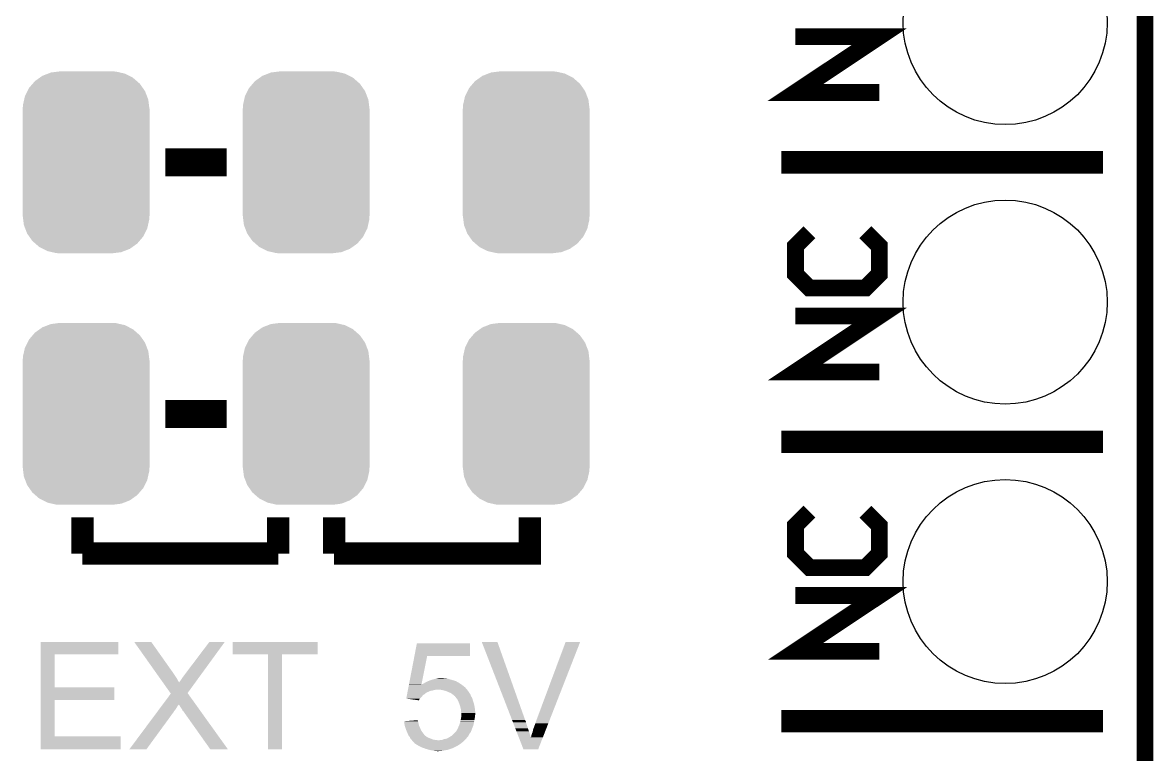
# Model space of a CAD drawing. Extents: x -0.05 to 0.95, y -0.15 to 2.1.
# Drawn here: x 0.5486 to 0.953, y 0.2382 to 0.5 of the extents above; entities that cross this region are included whole.
import ezdxf

# ---------------------------------------------------------------- set-up
doc = ezdxf.new("R2010")
doc.units = 0
doc.layers.get('0').update_dxf_attribs({"linetype": 'CONTINUOUS'})
for name, color, linetype in [('BOOST_CLICK_V100A_GKO', 5, 'CONTINUOUS'), ('BOOST_CLICK_V100A_GTO', 14, 'CONTINUOUS'), ('BOOST_CLICK_V100A_GTS', 12, 'CONTINUOUS')]:
    doc.layers.add(name, color=color, linetype=linetype)

# ---------------------------------------------------------------- blocks, each defined once
blk = doc.blocks.new('CUSTOM_75')
for points in [[(-0.01259, 0.03214), (-0.00989, 0.03248), (0.01215, 0.03214), (0.01065, 0.03248)], [(-0.00989, 0.03248), (-0.00935, 0.03255), (0.01065, 0.03248), (0.00935, 0.03255)], [(-0.01908, 0.02815), (-0.01829, 0.02907), (0.0192, 0.02815), (0.01814, 0.02907)], [(-0.01829, 0.02907), (-0.01657, 0.03029), (0.01814, 0.02907), (0.01674, 0.03029)], [(-0.01657, 0.03029), (-0.01563, 0.03096), (0.01674, 0.03029), (0.01541, 0.03096)], [(-0.01563, 0.03096), (-0.01356, 0.03176), (0.01541, 0.03096), (0.01383, 0.03176)], [(-0.01356, 0.03176), (-0.01259, 0.03214), (0.01383, 0.03176), (0.01215, 0.03214)], [(-0.02188, 0.02368), (-0.02097, 0.02548), (0.02177, 0.02368), (0.02108, 0.02548)], [(-0.02097, 0.02548), (-0.02041, 0.0266), (0.02108, 0.02548), (0.0203, 0.0266)], [(-0.02041, 0.0266), (-0.01908, 0.02815), (0.0203, 0.0266), (0.0192, 0.02815)], [(-0.02265, 0.0192), (-0.02259, 0.0205), (0.02265, 0.0192), (0.02249, 0.0205)], [(-0.02259, 0.0205), (-0.02215, 0.02244), (0.02249, 0.0205), (0.02225, 0.02244)], [(-0.02215, 0.02244), (-0.02188, 0.02368), (0.02225, 0.02244), (0.02177, 0.02368)], [(-0.0227, -0.0192), (-0.0227, 0.0192), (0.0227, -0.0192), (0.0227, 0.0192)], [(-0.02249, -0.0205), (-0.02265, -0.0192), (0.02259, -0.0205), (0.02265, -0.0192)], [(-0.02225, -0.02244), (-0.02249, -0.0205), (0.02215, -0.02244), (0.02259, -0.0205)], [(-0.02177, -0.02368), (-0.02225, -0.02244), (0.02188, -0.02368), (0.02215, -0.02244)], [(-0.02108, -0.02548), (-0.02177, -0.02368), (0.02097, -0.02548), (0.02188, -0.02368)], [(-0.0203, -0.0266), (-0.02108, -0.02548), (0.02041, -0.0266), (0.02097, -0.02548)], [(-0.0192, -0.02815), (-0.0203, -0.0266), (0.01908, -0.02815), (0.02041, -0.0266)], [(-0.01814, -0.02907), (-0.0192, -0.02815), (0.01829, -0.02907), (0.01908, -0.02815)], [(-0.01674, -0.03029), (-0.01814, -0.02907), (0.01657, -0.03029), (0.01829, -0.02907)], [(-0.01541, -0.03096), (-0.01674, -0.03029), (0.01563, -0.03096), (0.01657, -0.03029)], [(-0.01383, -0.03176), (-0.01541, -0.03096), (0.01356, -0.03176), (0.01563, -0.03096)], [(-0.01215, -0.03214), (-0.01383, -0.03176), (0.01259, -0.03214), (0.01356, -0.03176)], [(-0.01065, -0.03248), (-0.01215, -0.03214), (0.00989, -0.03248), (0.01259, -0.03214)], [(-0.00935, -0.03255), (-0.01065, -0.03248), (0.00935, -0.03255), (0.00989, -0.03248)]]:
    blk.add_solid(points)
blk = doc.blocks.new('ROUND_42')
blk.add_circle((0, 0), 0.0365)

msp = doc.modelspace()

# ---------------------------------------------------------------- linework, layer by layer
at = {"layer": 'BOOST_CLICK_V100A_GKO', "const_width": 0.006}
msp.add_lwpolyline([(0.95, -0.05), (0.95, 2.01)], dxfattribs=at)
at = {"layer": 'BOOST_CLICK_V100A_GTO'}
for points, const_width in [([(0.855, 0.475), (0.825, 0.475), (0.855, 0.495), (0.825, 0.495)], 0.006), ([(0.5996, 0.45), (0.6216, 0.45)], 0.01), ([(0.82, 0.45), (0.935, 0.45)], 0.008), ([(0.83, 0.425), (0.825, 0.42), (0.825, 0.41), (0.83, 0.405), (0.85, 0.405), (0.855, 0.41), (0.855, 0.42), (0.85, 0.425)], 0.006), ([(0.855, 0.375), (0.825, 0.375), (0.855, 0.395), (0.825, 0.395)], 0.006), ([(0.5996, 0.36), (0.6216, 0.36)], 0.01), ([(0.82, 0.35), (0.935, 0.35)], 0.008), ([(0.83, 0.325), (0.825, 0.32), (0.825, 0.31), (0.83, 0.305), (0.85, 0.305), (0.855, 0.31), (0.855, 0.32), (0.85, 0.325)], 0.006), ([(0.57, 0.31), (0.57, 0.323)], 0.008), ([(0.64, 0.31), (0.64, 0.323)], 0.008), ([(0.66, 0.31), (0.66, 0.323)], 0.008), ([(0.66, 0.31), (0.73, 0.31), (0.73, 0.323)], 0.008), ([(0.57, 0.31), (0.64, 0.31)], 0.008), ([(0.855, 0.275), (0.825, 0.275), (0.855, 0.295), (0.825, 0.295)], 0.006), ([(0.82, 0.25), (0.935, 0.25)], 0.008)]:
    msp.add_lwpolyline(points, dxfattribs=dict(at, const_width=const_width))
for points in [[(0.555, 0.2739), (0.555, 0.2784), (0.5828, 0.2739), (0.5828, 0.2784)], [(0.555, 0.2784), (0.555, 0.2784), (0.5828, 0.2784), (0.555, 0.2784)], [(0.59551, 0.2685), (0.5885, 0.2784), (0.6016, 0.2685), (0.5946, 0.2784)], [(0.5885, 0.2784), (0.5885, 0.2784), (0.5946, 0.2784), (0.5885, 0.2784)], [(0.6077, 0.2682), (0.6154, 0.2784), (0.61349, 0.2682), (0.6209, 0.2784)], [(0.6154, 0.2784), (0.6154, 0.2784), (0.6209, 0.2784), (0.6154, 0.2784)], [(0.6237, 0.2739), (0.6237, 0.2784), (0.6541, 0.2739), (0.6541, 0.2784)], [(0.6237, 0.2784), (0.6237, 0.2784), (0.6541, 0.2784), (0.6237, 0.2784)], [(0.68874, 0.2734), (0.6896, 0.2779), (0.7086, 0.2734), (0.7086, 0.2779)], [(0.6896, 0.2779), (0.6896, 0.2779), (0.7086, 0.2779), (0.6896, 0.2779)], [(0.72363, 0.2505), (0.7128, 0.2784), (0.7283, 0.2505), (0.7184, 0.2784)], [(0.7128, 0.2784), (0.7128, 0.2784), (0.7184, 0.2784), (0.7128, 0.2784)], [(0.7324, 0.2505), (0.7428, 0.2784), (0.7371, 0.2505), (0.748, 0.2784)], [(0.7428, 0.2784), (0.7428, 0.2784), (0.748, 0.2784), (0.7428, 0.2784)], [(0.555, 0.2621), (0.555, 0.2739), (0.5601, 0.2621), (0.5601, 0.2739)], [(0.555, 0.2739), (0.555, 0.2739), (0.5601, 0.2739), (0.5828, 0.2739)], [(0.6363, 0.24), (0.6363, 0.2739), (0.6414, 0.24), (0.6414, 0.2739)], [(0.6363, 0.2739), (0.6363, 0.2739), (0.6414, 0.2739), (0.6541, 0.2739)], [(0.68676, 0.2631), (0.68874, 0.2734), (0.69122, 0.2631), (0.6933, 0.2734)], [(0.68874, 0.2734), (0.68874, 0.2734), (0.6933, 0.2734), (0.7086, 0.2734)], [(0.59558, 0.2684), (0.59551, 0.2685), (0.6017, 0.2684), (0.6016, 0.2685)], [(0.59572, 0.2682), (0.59558, 0.2684), (0.6018, 0.2682), (0.6017, 0.2684)], [(0.59587, 0.268), (0.59572, 0.2682), (0.602, 0.268), (0.6018, 0.2682)], [(0.59622, 0.2675), (0.59587, 0.268), (0.6023, 0.2675), (0.602, 0.268)], [(0.59671, 0.2668), (0.59622, 0.2675), (0.6028, 0.2668), (0.6023, 0.2675)], [(0.6059, 0.2658), (0.6077, 0.2682), (0.61174, 0.2658), (0.61349, 0.2682)], [(0.59728, 0.266), (0.59671, 0.2668), (0.6033, 0.266), (0.6028, 0.2668)], [(0.59778, 0.2653), (0.59728, 0.266), (0.6038, 0.2653), (0.6033, 0.266)], [(0.59834, 0.2645), (0.59778, 0.2653), (0.6042, 0.2645), (0.6038, 0.2653)], [(0.59877, 0.2639), (0.59834, 0.2645), (0.6046, 0.2639), (0.6042, 0.2645)], [(0.60146, 0.2601), (0.59877, 0.2639), (0.6076, 0.2601), (0.61036, 0.2639)], [(0.6046, 0.2639), (0.6047, 0.264), (0.61036, 0.2639), (0.61044, 0.264)], [(0.6047, 0.264), (0.6048, 0.2642), (0.61044, 0.264), (0.61058, 0.2642)], [(0.6048, 0.2642), (0.6051, 0.2646), (0.61058, 0.2642), (0.61087, 0.2646)], [(0.6051, 0.2646), (0.6059, 0.2658), (0.61087, 0.2646), (0.61174, 0.2658)], [(0.68666, 0.2626), (0.68674, 0.263), (0.7063, 0.2626), (0.70574, 0.263)], [(0.68674, 0.263), (0.68676, 0.2631), (0.6912, 0.263), (0.6913, 0.2631)], [(0.6912, 0.263), (0.69122, 0.2631), (0.70574, 0.263), (0.7056, 0.2631)], [(0.6914, 0.2631), (0.6915, 0.2633), (0.7056, 0.2631), (0.70532, 0.2633)], [(0.6915, 0.2633), (0.6918, 0.2634), (0.70532, 0.2633), (0.70518, 0.2634)], [(0.6918, 0.2634), (0.6922, 0.2636), (0.70518, 0.2634), (0.7049, 0.2636)], [(0.6922, 0.2636), (0.6925, 0.2638), (0.7049, 0.2636), (0.70455, 0.2638)], [(0.6925, 0.2638), (0.6934, 0.2643), (0.70455, 0.2638), (0.70368, 0.2643)], [(0.6934, 0.2643), (0.69368, 0.2644), (0.70368, 0.2643), (0.7035, 0.2644)], [(0.69368, 0.2644), (0.6945, 0.2647), (0.7035, 0.2644), (0.70245, 0.2647)], [(0.6945, 0.2647), (0.69547, 0.265), (0.70245, 0.2647), (0.7014, 0.265)], [(0.69547, 0.265), (0.6958, 0.2651), (0.7014, 0.265), (0.7011, 0.2651)], [(0.6958, 0.2651), (0.69623, 0.2652), (0.7011, 0.2651), (0.7008, 0.2652)], [(0.69623, 0.2652), (0.6971, 0.2654), (0.7008, 0.2652), (0.6998, 0.2654)], [(0.6971, 0.2654), (0.6978, 0.2655), (0.6993, 0.2654), (0.699, 0.2655)], [(0.6978, 0.2655), (0.6978, 0.2655), (0.699, 0.2655), (0.6978, 0.2655)], [(0.555, 0.2576), (0.555, 0.2621), (0.5814, 0.2576), (0.5814, 0.2621)], [(0.555, 0.2621), (0.555, 0.2621), (0.5814, 0.2621), (0.5601, 0.2621)], [(0.5987, 0.256), (0.6016, 0.2599), (0.61054, 0.256), (0.60774, 0.2599)], [(0.6016, 0.2599), (0.60146, 0.2601), (0.60774, 0.2599), (0.6076, 0.2601)], [(0.6859, 0.2586), (0.68599, 0.2591), (0.6912, 0.2586), (0.6916, 0.2591)], [(0.68599, 0.2591), (0.68607, 0.2595), (0.6916, 0.2591), (0.692, 0.2595)], [(0.68607, 0.2595), (0.68613, 0.2598), (0.692, 0.2595), (0.6925, 0.2598)], [(0.68613, 0.2598), (0.68618, 0.2601), (0.6925, 0.2598), (0.6928, 0.2601)], [(0.68618, 0.2601), (0.6862, 0.2602), (0.6928, 0.2601), (0.693, 0.2602)], [(0.6862, 0.2602), (0.68622, 0.2603), (0.693, 0.2602), (0.6931, 0.2603)], [(0.68622, 0.2603), (0.68634, 0.2609), (0.6931, 0.2603), (0.6945, 0.2609)], [(0.68634, 0.2609), (0.68636, 0.261), (0.6945, 0.2609), (0.6952, 0.261)], [(0.68636, 0.261), (0.68639, 0.2612), (0.6952, 0.261), (0.6959, 0.2612)], [(0.68639, 0.2612), (0.68641, 0.2613), (0.6959, 0.2612), (0.6964, 0.2613)], [(0.68641, 0.2613), (0.68643, 0.2614), (0.70757, 0.2613), (0.7075, 0.2614)], [(0.68643, 0.2614), (0.68653, 0.2619), (0.7075, 0.2614), (0.707, 0.2619)], [(0.68653, 0.2619), (0.68655, 0.262), (0.707, 0.2619), (0.707, 0.262)], [(0.68655, 0.262), (0.68666, 0.2626), (0.707, 0.262), (0.7063, 0.2626)], [(0.6986, 0.2612), (0.6979, 0.2613), (0.70765, 0.2612), (0.70757, 0.2613)], [(0.6998, 0.2609), (0.6986, 0.2612), (0.70788, 0.2609), (0.70765, 0.2612)], [(0.70055, 0.2606), (0.6998, 0.2609), (0.7081, 0.2606), (0.70788, 0.2609)], [(0.7008, 0.2605), (0.70055, 0.2606), (0.70816, 0.2605), (0.7081, 0.2606)], [(0.7017, 0.2601), (0.7008, 0.2605), (0.7084, 0.2601), (0.70816, 0.2605)], [(0.7023, 0.2597), (0.7017, 0.2601), (0.70867, 0.2597), (0.7084, 0.2601)], [(0.70255, 0.2595), (0.7023, 0.2597), (0.7088, 0.2595), (0.70867, 0.2597)], [(0.7028, 0.2593), (0.70255, 0.2595), (0.70887, 0.2593), (0.7088, 0.2595)], [(0.7031, 0.259), (0.7028, 0.2593), (0.70897, 0.259), (0.70887, 0.2593)], [(0.7032, 0.2589), (0.7032, 0.259), (0.709, 0.2589), (0.70897, 0.259)], [(0.70373, 0.2583), (0.7032, 0.2589), (0.7094, 0.2583), (0.709, 0.2589)], [(0.555, 0.2446), (0.555, 0.2576), (0.5601, 0.2446), (0.5601, 0.2576)], [(0.555, 0.2576), (0.555, 0.2576), (0.5601, 0.2576), (0.5814, 0.2576)], [(0.59721, 0.254), (0.59788, 0.2549), (0.6031, 0.254), (0.6037, 0.2549)], [(0.59788, 0.2549), (0.59825, 0.2554), (0.6037, 0.2549), (0.604, 0.2554)], [(0.59825, 0.2554), (0.59848, 0.2557), (0.604, 0.2554), (0.6042, 0.2557)], [(0.59848, 0.2557), (0.5987, 0.256), (0.6042, 0.2557), (0.6045, 0.256)], [(0.6055, 0.2544), (0.6045, 0.256), (0.61168, 0.2544), (0.61054, 0.256)], [(0.6858, 0.2581), (0.6859, 0.2586), (0.6907, 0.2581), (0.6912, 0.2586)], [(0.6903, 0.2575), (0.68581, 0.2581), (0.6903, 0.2575), (0.6907, 0.2581)], [(0.704, 0.258), (0.70373, 0.2583), (0.70948, 0.258), (0.7094, 0.2583)], [(0.70425, 0.2575), (0.704, 0.258), (0.7096, 0.2575), (0.70948, 0.258)], [(0.7045, 0.257), (0.70425, 0.2575), (0.70979, 0.257), (0.7096, 0.2575)], [(0.70461, 0.2567), (0.7045, 0.257), (0.7099, 0.2567), (0.70979, 0.257)], [(0.7049, 0.2559), (0.70461, 0.2567), (0.7101, 0.2559), (0.7099, 0.2567)], [(0.7052, 0.2549), (0.7049, 0.2559), (0.7103, 0.2549), (0.7101, 0.2559)], [(0.7054, 0.254), (0.7052, 0.2549), (0.7104, 0.254), (0.7103, 0.2549)], [(0.5868, 0.24), (0.59669, 0.2533), (0.5929, 0.24), (0.6026, 0.2533)], [(0.59669, 0.2533), (0.59699, 0.2537), (0.6026, 0.2533), (0.6028, 0.2537)], [(0.59699, 0.2537), (0.59721, 0.254), (0.6028, 0.2537), (0.6031, 0.254)], [(0.6057, 0.2541), (0.6055, 0.2544), (0.6119, 0.2541), (0.61168, 0.2544)], [(0.6059, 0.2537), (0.6057, 0.2541), (0.61218, 0.2537), (0.6119, 0.2541)], [(0.6157, 0.24), (0.606, 0.2537), (0.622, 0.24), (0.61218, 0.2537)], [(0.70527, 0.2505), (0.7054, 0.2511), (0.7102, 0.2505), (0.71029, 0.2511)], [(0.7054, 0.2533), (0.7054, 0.254), (0.71047, 0.2533), (0.7104, 0.254)], [(0.7055, 0.253), (0.7054, 0.2533), (0.7105, 0.253), (0.71047, 0.2533)], [(0.7054, 0.2511), (0.70541, 0.2512), (0.71029, 0.2511), (0.7103, 0.2512)], [(0.70541, 0.2512), (0.70549, 0.2517), (0.7103, 0.2512), (0.7104, 0.2517)], [(0.70549, 0.2517), (0.7055, 0.2518), (0.7104, 0.2517), (0.7104, 0.2518)], [(0.7055, 0.2525), (0.7055, 0.253), (0.7105, 0.2525), (0.7105, 0.253)], [(0.7055, 0.2521), (0.7055, 0.2525), (0.7104, 0.2521), (0.7105, 0.2525)], [(0.7055, 0.2518), (0.7055, 0.2521), (0.7104, 0.2518), (0.7104, 0.2521)], [(0.685, 0.25), (0.68623, 0.2501), (0.69003, 0.25), (0.69, 0.2501)], [(0.68503, 0.2498), (0.685, 0.25), (0.6901, 0.2498), (0.69003, 0.25)], [(0.6851, 0.2492), (0.68503, 0.2498), (0.6902, 0.2492), (0.6901, 0.2498)], [(0.68528, 0.2484), (0.6851, 0.2492), (0.6904, 0.2484), (0.6902, 0.2492)], [(0.6853, 0.2483), (0.68528, 0.2484), (0.69044, 0.2483), (0.6904, 0.2484)], [(0.6858, 0.2468), (0.6853, 0.2483), (0.69111, 0.2468), (0.69044, 0.2483)], [(0.68589, 0.2466), (0.6858, 0.2468), (0.6912, 0.2466), (0.69111, 0.2468)], [(0.68623, 0.2501), (0.68868, 0.2503), (0.69, 0.2501), (0.6899, 0.2503)], [(0.68868, 0.2503), (0.6899, 0.2504), (0.6899, 0.2503), (0.6899, 0.2504)], [(0.7035, 0.2462), (0.7039, 0.2468), (0.7089, 0.2462), (0.70913, 0.2468)], [(0.7039, 0.2468), (0.704, 0.247), (0.70913, 0.2468), (0.7092, 0.247)], [(0.704, 0.247), (0.7043, 0.2476), (0.7092, 0.247), (0.70944, 0.2476)], [(0.7043, 0.2476), (0.7047, 0.2485), (0.70944, 0.2476), (0.7098, 0.2485)], [(0.7047, 0.2485), (0.7051, 0.2497), (0.7098, 0.2485), (0.71006, 0.2497)], [(0.7051, 0.2497), (0.70514, 0.2499), (0.71006, 0.2497), (0.7101, 0.2499)], [(0.70514, 0.2499), (0.70527, 0.2505), (0.7101, 0.2499), (0.7102, 0.2505)], [(0.72367, 0.2504), (0.72363, 0.2505), (0.7283, 0.2504), (0.7283, 0.2505)], [(0.72374, 0.2502), (0.72367, 0.2504), (0.7285, 0.2502), (0.7283, 0.2504)], [(0.72386, 0.2499), (0.72374, 0.2502), (0.7286, 0.2499), (0.7285, 0.2502)], [(0.72398, 0.2496), (0.72386, 0.2499), (0.7286, 0.2496), (0.7286, 0.2499)], [(0.72479, 0.2475), (0.72398, 0.2496), (0.7293, 0.2475), (0.7286, 0.2496)], [(0.72522, 0.2464), (0.72479, 0.2475), (0.7297, 0.2464), (0.7293, 0.2475)], [(0.731, 0.2462), (0.7312, 0.2472), (0.73542, 0.2462), (0.73581, 0.2472)], [(0.7312, 0.2472), (0.7316, 0.2482), (0.73581, 0.2472), (0.7362, 0.2482)], [(0.7316, 0.2482), (0.732, 0.2493), (0.7362, 0.2482), (0.73663, 0.2493)], [(0.732, 0.2493), (0.7324, 0.2505), (0.73663, 0.2493), (0.7371, 0.2505)], [(0.555, 0.24), (0.555, 0.2446), (0.5837, 0.24), (0.5837, 0.2446)], [(0.555, 0.2446), (0.555, 0.2446), (0.5837, 0.2446), (0.5601, 0.2446)], [(0.6864, 0.2454), (0.68589, 0.2466), (0.6921, 0.2454), (0.6912, 0.2466)], [(0.6866, 0.245), (0.6864, 0.2454), (0.6924, 0.245), (0.6921, 0.2454)], [(0.68665, 0.2449), (0.6866, 0.245), (0.6925, 0.2449), (0.6924, 0.245)], [(0.6867, 0.2448), (0.68665, 0.2449), (0.69265, 0.2448), (0.6925, 0.2449)], [(0.68678, 0.2447), (0.6867, 0.2448), (0.6928, 0.2447), (0.69265, 0.2448)], [(0.68702, 0.2444), (0.68678, 0.2447), (0.6932, 0.2444), (0.6928, 0.2447)], [(0.6871, 0.2443), (0.68702, 0.2444), (0.6934, 0.2443), (0.6932, 0.2444)], [(0.68718, 0.2441), (0.6871, 0.2443), (0.6938, 0.2441), (0.6934, 0.2443)], [(0.6873, 0.2438), (0.68718, 0.2441), (0.6945, 0.2438), (0.6938, 0.2441)], [(0.6876, 0.2435), (0.6873, 0.2438), (0.6953, 0.2435), (0.6945, 0.2438)], [(0.6877, 0.2434), (0.6876, 0.2435), (0.6958, 0.2434), (0.6953, 0.2435)], [(0.68777, 0.2433), (0.6877, 0.2434), (0.6963, 0.2433), (0.6958, 0.2434)], [(0.68783, 0.2432), (0.68777, 0.2433), (0.6973, 0.2432), (0.6963, 0.2433)], [(0.6879, 0.2431), (0.68783, 0.2432), (0.7066, 0.2431), (0.7067, 0.2432)], [(0.6881, 0.2429), (0.6879, 0.2431), (0.7064, 0.2429), (0.7066, 0.2431)], [(0.6884, 0.2426), (0.6881, 0.2429), (0.70603, 0.2426), (0.7064, 0.2429)], [(0.6977, 0.2432), (0.6979, 0.2433), (0.7067, 0.2432), (0.7068, 0.2433)], [(0.6985, 0.2433), (0.6993, 0.2436), (0.7068, 0.2433), (0.707, 0.2436)], [(0.6993, 0.2436), (0.7003, 0.2438), (0.707, 0.2436), (0.7073, 0.2438)], [(0.7003, 0.2438), (0.70048, 0.2439), (0.7073, 0.2438), (0.7074, 0.2439)], [(0.70048, 0.2439), (0.70066, 0.244), (0.7074, 0.2439), (0.7074, 0.244)], [(0.70066, 0.244), (0.7012, 0.2443), (0.7074, 0.244), (0.70766, 0.2443)], [(0.7012, 0.2443), (0.70187, 0.2447), (0.70766, 0.2443), (0.708, 0.2447)], [(0.70187, 0.2447), (0.7022, 0.2449), (0.708, 0.2447), (0.7081, 0.2449)], [(0.7022, 0.2449), (0.7028, 0.2455), (0.7081, 0.2449), (0.7084, 0.2455)], [(0.7028, 0.2455), (0.7035, 0.2462), (0.7084, 0.2455), (0.7089, 0.2462)], [(0.72607, 0.24421), (0.72522, 0.2464), (0.7303, 0.24421), (0.7297, 0.2464)], [(0.7277, 0.24), (0.72607, 0.24421), (0.733, 0.24), (0.73464, 0.24421)], [(0.7303, 0.2443), (0.7304, 0.2444), (0.73468, 0.2443), (0.73472, 0.2444)], [(0.7303, 0.24421), (0.7303, 0.2443), (0.73464, 0.24421), (0.73468, 0.2443)], [(0.7304, 0.2444), (0.7305, 0.2446), (0.73472, 0.2444), (0.7348, 0.2446)], [(0.7305, 0.2448), (0.7307, 0.2454), (0.73487, 0.2448), (0.73511, 0.2454)], [(0.7305, 0.2446), (0.7305, 0.2448), (0.7348, 0.2446), (0.73487, 0.2448)], [(0.7307, 0.2454), (0.731, 0.2462), (0.73511, 0.2454), (0.73542, 0.2462)], [(0.622, 0.24), (0.622, 0.24), (0.622, 0.24), (0.6157, 0.24)], [(0.6886, 0.2423), (0.6884, 0.2426), (0.70565, 0.2423), (0.70603, 0.2426)], [(0.6887, 0.2422), (0.6887, 0.2423), (0.70553, 0.2422), (0.70565, 0.2423)], [(0.68884, 0.2421), (0.6887, 0.2422), (0.7054, 0.2421), (0.70553, 0.2422)], [(0.6894, 0.2417), (0.68884, 0.2421), (0.7048, 0.2417), (0.7054, 0.2421)], [(0.69027, 0.2412), (0.6894, 0.2417), (0.7041, 0.2412), (0.7048, 0.2417)], [(0.6908, 0.2409), (0.69027, 0.2412), (0.7035, 0.2409), (0.7041, 0.2412)], [(0.6915, 0.2406), (0.6908, 0.2409), (0.7029, 0.2406), (0.7035, 0.2409)], [(0.69206, 0.2404), (0.6915, 0.2406), (0.7025, 0.2404), (0.7029, 0.2406)], [(0.6929, 0.2401), (0.69206, 0.2404), (0.7016, 0.2401), (0.7025, 0.2404)], [(0.69395, 0.2398), (0.6929, 0.2401), (0.7007, 0.2398), (0.7016, 0.2401)], [(0.6943, 0.2397), (0.69395, 0.2398), (0.70015, 0.2397), (0.7007, 0.2398)], [(0.6955, 0.2395), (0.6943, 0.2397), (0.69905, 0.2395), (0.70015, 0.2397)], [(0.696, 0.2394), (0.6955, 0.2395), (0.6985, 0.2394), (0.69905, 0.2395)], [(0.6968, 0.2393), (0.6964, 0.2394), (0.6973, 0.2393), (0.6985, 0.2394)]]:
    msp.add_solid(points, dxfattribs=at)

# ---------------------------------------------------------------- block references
at = {"layer": 'BOOST_CLICK_V100A_GTS'}
for name, p in [('ROUND_42', (0.9, 0.5)), ('CUSTOM_75', (0.5713, 0.45)), ('CUSTOM_75', (0.65, 0.45)), ('CUSTOM_75', (0.7287, 0.45)), ('ROUND_42', (0.9, 0.4)), ('CUSTOM_75', (0.5713, 0.36)), ('CUSTOM_75', (0.65, 0.36)), ('CUSTOM_75', (0.7287, 0.36)), ('ROUND_42', (0.9, 0.3))]:
    msp.add_blockref(name, p, dxfattribs=at)

doc.saveas('drawing.dxf')
